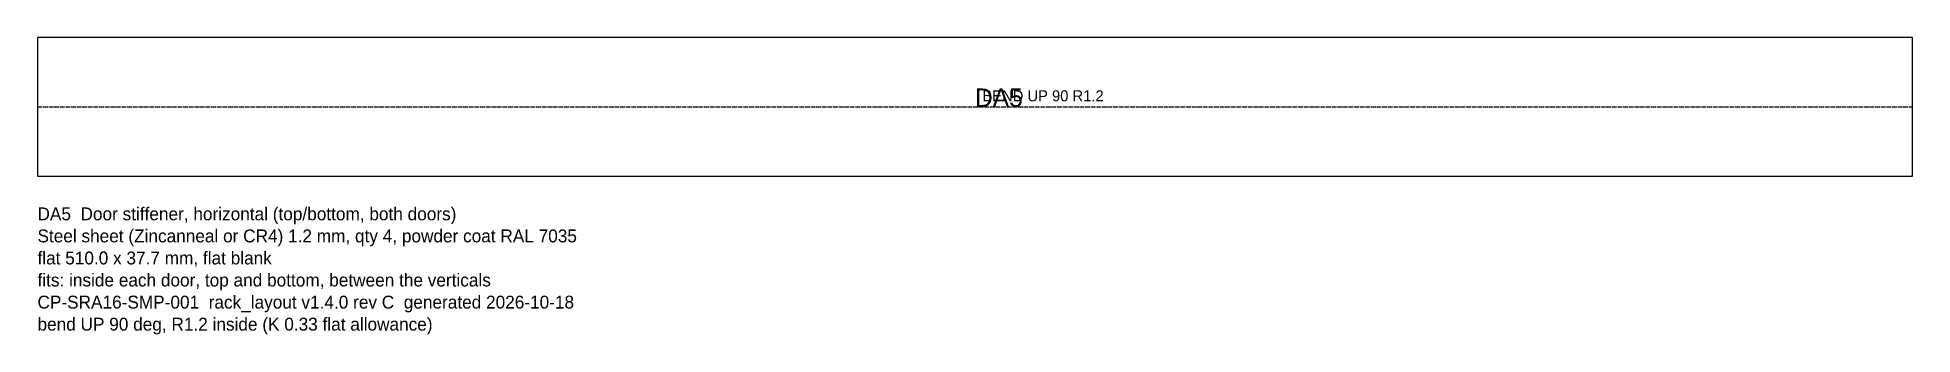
# Model space of a CAD drawing. Header units: millimetres. Extents: x 0 to 510, y -43 to 38.
import ezdxf

# ---------------------------------------------------------------- set-up
doc = ezdxf.new("R2010")
doc.units = ezdxf.units.MM
doc.linetypes.add('DASHED', pattern=[1.524, 1.27, -0.254])
for name, color, linetype in [('BEND', 1, 'DASHED'), ('CUT', 7, 'CONTINUOUS'), ('ETCH', 3, 'CONTINUOUS'), ('NOTES', 8, 'CONTINUOUS')]:
    doc.layers.add(name, color=color, linetype=linetype)

msp = doc.modelspace()

# ---------------------------------------------------------------- linework, layer by layer
at = {"layer": 'BEND'}
msp.add_line((0, 18.85), (510, 18.85), dxfattribs=at)
at = {"layer": 'CUT'}
msp.add_lwpolyline([(0, 0), (510, 0), (510, 37.71), (0, 37.71)], close=True, dxfattribs=at)

# ---------------------------------------------------------------- texts
at = {"layer": 'BEND'}
msp.add_text('BEND UP 90 R1.2', height=3, dxfattribs=at).set_placement((257, 20.35))
at = {"layer": 'ETCH'}
msp.add_text('DA5', height=5, dxfattribs=at).set_placement((255, 18.85))
at = {"layer": 'NOTES'}
for s, p in [('DA5  Door stiffener, horizontal (top/bottom, both doors)', (0, -12)), ('Steel sheet (Zincanneal or CR4) 1.2 mm, qty 4, powder coat RAL 7035', (0, -18)), ('flat 510.0 x 37.7 mm, flat blank', (0, -24)), ('fits: inside each door, top and bottom, between the verticals', (0, -30)), ('CP-SRA16-SMP-001  rack_layout v1.4.0 rev C  generated 2026-10-18', (0, -36)), ('bend UP 90 deg, R1.2 inside (K 0.33 flat allowance)', (0, -42))]:
    msp.add_text(s, height=3.5, dxfattribs=at).set_placement(p)

doc.saveas('drawing.dxf')
